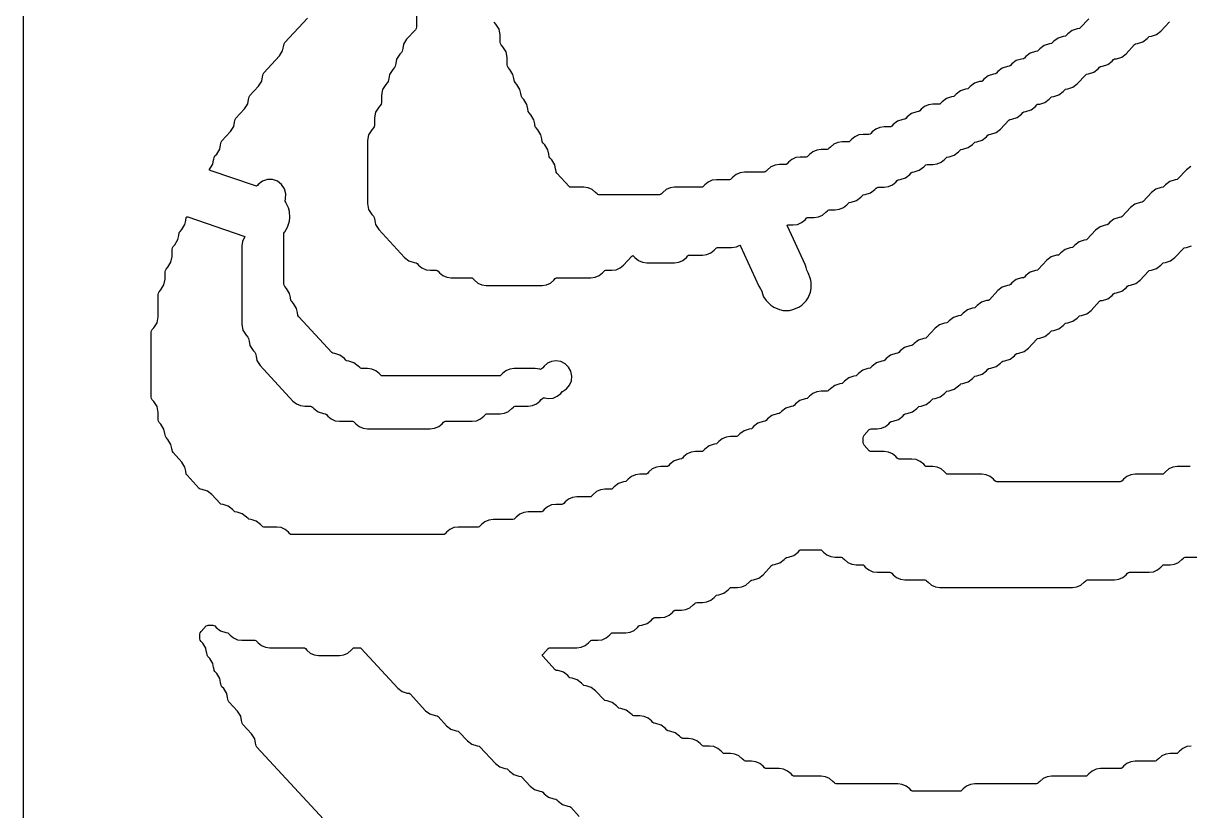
# Model space of a CAD drawing. Header units: millimetres. Extents: x 10 to 410, y 18 to 283.
# Drawn here: x 10 to 46.5, y 190.8 to 215.44 of the extents above; entities that cross this region are included whole.
import ezdxf

# ---------------------------------------------------------------- set-up
doc = ezdxf.new("R2010")
doc.units = ezdxf.units.MM
doc.layers.add('CUT', color=1, linetype='Continuous')

msp = doc.modelspace()

# ---------------------------------------------------------------- linework, layer by layer
at = {"layer": 'CUT'}
msp.add_lwpolyline([(31.134, 280), (31.134, 283), (23.134, 283), (23.134, 280), (10, 280), (10, 160), (23.134, 160), (23.134, 157), (31.134, 157), (31.134, 160), (52.134, 160), (52.134, 157), (60.134, 157), (60.134, 160), (73.2679, 160), (73.2679, 280), (60.134, 280), (60.134, 283), (52.134, 283), (52.134, 280)], close=True, dxfattribs=at)
for points in [[(22.3011, 216.4089), (22.3011, 215.321), (22.2929, 215.2775), (22.2694, 215.2399), (21.9971, 214.9454), (21.8986, 214.7882), (21.874, 214.6579), (21.8729, 214.6581), (21.856, 214.5686), (21.8325, 214.5311), (21.7786, 214.4728), (21.6802, 214.3156), (21.6556, 214.1853), (21.6544, 214.1856), (21.6375, 214.096), (21.614, 214.0585), (21.5602, 214.0002), (21.4617, 213.8431), (21.4371, 213.7128), (21.436, 213.713), (21.4191, 213.6235), (21.3956, 213.5859), (21.3417, 213.5277), (21.2433, 213.3705), (21.2089, 213.1883), (21.2089, 212.9582), (21.2006, 212.9146), (21.1771, 212.877), (21.1233, 212.8188), (21.0248, 212.6616), (20.9904, 212.4794), (20.9904, 212.2493), (20.9822, 212.2057), (20.9587, 212.1682), (20.9048, 212.11), (20.8064, 211.9528), (20.772, 211.7705), (20.772, 209.7991), (20.8064, 209.6168), (20.9048, 209.4597), (20.9587, 209.4014), (20.9822, 209.3639), (20.9991, 209.2744), (21.0002, 209.2746), (21.0248, 209.1443), (21.1233, 208.9871), (21.9342, 208.1099), (22.07, 208.0061), (22.2329, 207.954), (22.2992, 207.9449), (22.3245, 207.9241), (22.3711, 207.8737), (22.477, 207.7867), (22.6025, 207.7318), (22.7383, 207.7131), (22.9221, 207.7131), (22.9545, 207.7086), (22.9798, 207.6878), (23.0265, 207.6374), (23.1324, 207.5505), (23.2579, 207.4956), (23.3936, 207.4768), (24.0143, 207.4768), (24.0468, 207.4723), (24.0721, 207.4515), (24.1187, 207.4011), (24.2246, 207.3142), (24.3501, 207.2593), (24.4859, 207.2405), (26.233, 207.2405), (26.3687, 207.2593), (26.4942, 207.3142), (26.6001, 207.4011), (26.6468, 207.4515), (26.6721, 207.4723), (26.7045, 207.4768), (27.7621, 207.4768), (27.8978, 207.4956), (28.0234, 207.5505), (28.1293, 207.6374), (28.1759, 207.6878), (28.2012, 207.7086), (28.2337, 207.7131), (28.4175, 207.7131), (28.5532, 207.7318), (28.6787, 207.7867), (28.7846, 207.8737), (29.045, 208.1553), (29.0731, 208.1771), (29.1011, 208.1553), (29.1431, 208.1099), (29.249, 208.023), (29.3745, 207.9681), (29.5102, 207.9494), (30.3835, 207.9494), (30.5193, 207.9681), (30.6448, 208.023), (30.7507, 208.1099), (30.7973, 208.1604), (30.8226, 208.1812), (30.8551, 208.1857), (31.2573, 208.1857), (31.3931, 208.2044), (31.5186, 208.2593), (31.6245, 208.3462), (31.6711, 208.3967), (31.6964, 208.4175), (31.7289, 208.4219), (32.1594, 208.4219), (32.3217, 208.449), (32.3838, 208.4826), (32.4233, 208.4963), (32.4432, 208.4671), (33.0212, 207.2175), (33.0708, 207.133), (33.0795, 207.1211), (33.1221, 207.0239), (33.125, 207.0091), (33.1692, 206.8812), (33.246, 206.7697), (33.2859, 206.726), (33.2878, 206.7277), (33.396, 206.6196), (33.4901, 206.5567), (33.6704, 206.482), (33.7814, 206.4599), (33.9765, 206.4599), (34.0876, 206.482), (34.2678, 206.5567), (34.362, 206.6196), (34.4999, 206.7575), (34.5628, 206.8517), (34.6375, 207.0319), (34.6596, 207.143), (34.6596, 207.3381), (34.6375, 207.4491), (34.5628, 207.6293), (34.5609, 207.6322), (34.526, 207.7118), (34.5056, 207.7966), (34.4734, 207.8892), (33.9166, 209.0928), (33.9078, 209.1252), (33.9409, 209.1308), (34.0972, 209.1308), (34.2329, 209.1496), (34.3584, 209.2045), (34.4643, 209.2914), (34.511, 209.3418), (34.5363, 209.3626), (34.5687, 209.3671), (34.7526, 209.3671), (34.8883, 209.3859), (35.0138, 209.4408), (35.1197, 209.5277), (35.1663, 209.5781), (35.1917, 209.5989), (35.2241, 209.6034), (35.4079, 209.6034), (35.5436, 209.6221), (35.6691, 209.677), (35.775, 209.764), (35.8217, 209.8144), (35.847, 209.8352), (35.9133, 209.8443), (36.0761, 209.8964), (36.2119, 210.0002), (36.2586, 210.0507), (36.2839, 210.0715), (36.3502, 210.0806), (36.513, 210.1326), (36.6488, 210.2365), (36.6955, 210.287), (36.7208, 210.3077), (36.7533, 210.3122), (36.9371, 210.3122), (37.0728, 210.331), (37.1983, 210.3859), (37.3042, 210.4728), (37.3508, 210.5233), (37.3762, 210.544), (37.4424, 210.5532), (37.6053, 210.6052), (37.7411, 210.7091), (37.7877, 210.7595), (37.8131, 210.7803), (37.8793, 210.7895), (38.0422, 210.8415), (38.178, 210.9453), (38.2246, 210.9958), (38.25, 211.0166), (38.2824, 211.0211), (38.4662, 211.0211), (38.6019, 211.0399), (38.7274, 211.0948), (38.8333, 211.1817), (38.88, 211.2321), (38.9053, 211.2529), (38.9716, 211.2621), (39.1344, 211.3141), (39.2702, 211.4179), (39.3169, 211.4684), (39.3422, 211.4892), (39.4085, 211.4983), (39.5713, 211.5504), (39.7071, 211.6542), (39.7538, 211.7047), (39.7791, 211.7255), (39.8454, 211.7346), (40.0082, 211.7867), (40.144, 211.8905), (40.1907, 211.941), (40.216, 211.9618), (40.2823, 211.9709), (40.4451, 212.0229), (40.5809, 212.1268), (40.846, 212.4136), (40.8714, 212.4343), (40.9376, 212.4435), (41.1005, 212.4955), (41.2363, 212.5994), (41.2829, 212.6498), (41.3083, 212.6706), (41.3745, 212.6798), (41.5374, 212.7318), (41.6732, 212.8356), (41.7198, 212.8861), (41.7452, 212.9069), (41.8114, 212.9161), (41.9743, 212.9681), (42.1101, 213.0719), (42.1567, 213.1224), (42.1821, 213.1432), (42.2483, 213.1524), (42.4112, 213.2044), (42.547, 213.3082), (42.5936, 213.3587), (42.619, 213.3795), (42.6852, 213.3886), (42.8481, 213.4407), (42.9839, 213.5445), (43.249, 213.8313), (43.2743, 213.8521), (43.3406, 213.8612), (43.5034, 213.9132), (43.6392, 214.0171), (43.6859, 214.0676), (43.7112, 214.0883), (43.7775, 214.0975), (43.9403, 214.1495), (44.0761, 214.2534), (44.1228, 214.3038), (44.1481, 214.3246), (44.2144, 214.3338), (44.3772, 214.3858), (44.513, 214.4897), (44.7781, 214.7764), (44.8035, 214.7972), (44.8697, 214.8064), (45.0326, 214.8584), (45.1684, 214.9622), (45.215, 215.0127), (45.2404, 215.0335), (45.3066, 215.0427), (45.4695, 215.0947), (45.6053, 215.1985), (45.8704, 215.4853)], [(46.5365, 210.9644), (46.4007, 210.8606), (46.1356, 210.5738), (46.1102, 210.553), (46.044, 210.5438), (45.8811, 210.4918), (45.7453, 210.388), (45.6987, 210.3375), (45.6733, 210.3167), (45.6071, 210.3076), (45.4442, 210.2555), (45.3084, 210.1517), (45.0433, 209.8649), (45.018, 209.8442), (44.9517, 209.835), (44.7889, 209.783), (44.6531, 209.6791), (44.388, 209.3924), (44.3626, 209.3716), (44.2964, 209.3624), (44.1335, 209.3104), (43.9977, 209.2066), (43.9511, 209.1561), (43.9257, 209.1353), (43.8595, 209.1261), (43.6966, 209.0741), (43.5608, 208.9703), (43.2957, 208.6835), (43.2704, 208.6627), (43.2041, 208.6536), (43.0413, 208.6015), (42.9055, 208.4977), (42.8588, 208.4472), (42.8335, 208.4264), (42.7672, 208.4173), (42.6044, 208.3652), (42.4686, 208.2614), (42.4219, 208.2109), (42.3966, 208.1901), (42.3303, 208.181), (42.1675, 208.129), (42.0317, 208.0251), (41.7666, 207.7383), (41.7412, 207.7176), (41.675, 207.7084), (41.5121, 207.6564), (41.3763, 207.5525), (41.3297, 207.5021), (41.3043, 207.4813), (41.2381, 207.4721), (41.0752, 207.4201), (40.9394, 207.3163), (40.8928, 207.2658), (40.8674, 207.245), (40.8012, 207.2358), (40.6383, 207.1838), (40.5025, 207.08), (40.2374, 206.7932), (40.2121, 206.7724), (40.1458, 206.7633), (39.983, 206.7112), (39.8472, 206.6074), (39.8005, 206.5569), (39.7752, 206.5361), (39.7089, 206.527), (39.5461, 206.4749), (39.4103, 206.3711), (39.3636, 206.3206), (39.3383, 206.2998), (39.272, 206.2907), (39.1092, 206.2387), (38.9734, 206.1348), (38.9267, 206.0843), (38.9014, 206.0636), (38.8351, 206.0544), (38.6723, 206.0024), (38.5365, 205.8985), (38.2714, 205.6118), (38.246, 205.591), (38.1798, 205.5818), (38.0169, 205.5298), (37.8811, 205.426), (37.8345, 205.3755), (37.8091, 205.3547), (37.7429, 205.3455), (37.58, 205.2935), (37.4442, 205.1897), (37.3976, 205.1392), (37.3722, 205.1184), (37.306, 205.1092), (37.1431, 205.0572), (37.0073, 204.9534), (36.9607, 204.9029), (36.9353, 204.8821), (36.8691, 204.873), (36.7062, 204.8209), (36.5704, 204.7171), (36.5238, 204.6666), (36.4984, 204.6458), (36.4322, 204.6367), (36.2693, 204.5846), (36.1335, 204.4808), (36.0869, 204.4303), (36.0615, 204.4096), (35.9953, 204.4004), (35.8324, 204.3484), (35.6966, 204.2445), (35.6499, 204.194), (35.6246, 204.1733), (35.5584, 204.1641), (35.3955, 204.1121), (35.2597, 204.0082), (35.213, 203.9578), (35.1877, 203.937), (35.1553, 203.9325), (34.9715, 203.9325), (34.8358, 203.9137), (34.7102, 203.8588), (34.6043, 203.7719), (34.5577, 203.7215), (34.5324, 203.7007), (34.4661, 203.6915), (34.3033, 203.6395), (34.1675, 203.5357), (34.1208, 203.4852), (34.0955, 203.4644), (34.0292, 203.4552), (33.8664, 203.4032), (33.7306, 203.2994), (33.6839, 203.2489), (33.6586, 203.2281), (33.5923, 203.219), (33.4295, 203.1669), (33.2937, 203.0631), (33.247, 203.0126), (33.2217, 202.9918), (33.1554, 202.9827), (32.9926, 202.9306), (32.8568, 202.8268), (32.8101, 202.7763), (32.7848, 202.7555), (32.7185, 202.7464), (32.5557, 202.6944), (32.4199, 202.5905), (32.3732, 202.54), (32.3479, 202.5193), (32.3154, 202.5148), (32.1316, 202.5148), (31.9959, 202.496), (31.8704, 202.4411), (31.7645, 202.3542), (31.7178, 202.3037), (31.6925, 202.283), (31.6262, 202.2738), (31.4634, 202.2218), (31.3276, 202.1179), (31.2809, 202.0675), (31.2556, 202.0467), (31.2232, 202.0422), (31.0394, 202.0422), (30.9037, 202.0234), (30.7781, 201.9685), (30.6722, 201.8816), (30.6256, 201.8312), (30.6003, 201.8104), (30.534, 201.8012), (30.3712, 201.7492), (30.2354, 201.6454), (30.1887, 201.5949), (30.1634, 201.5741), (30.1309, 201.5696), (29.9471, 201.5696), (29.8114, 201.5509), (29.6859, 201.496), (29.58, 201.409), (29.5333, 201.3586), (29.508, 201.3378), (29.4756, 201.3333), (29.2918, 201.3333), (29.1561, 201.3146), (29.0305, 201.2597), (28.9246, 201.1728), (28.878, 201.1223), (28.8527, 201.1015), (28.7864, 201.0924), (28.6236, 201.0403), (28.4878, 200.9365), (28.4411, 200.886), (28.4158, 200.8652), (28.3833, 200.8608), (28.1995, 200.8608), (28.0638, 200.842), (27.9383, 200.7871), (27.8324, 200.7002), (27.7857, 200.6497), (27.7604, 200.629), (27.728, 200.6245), (27.3257, 200.6245), (27.19, 200.6057), (27.0645, 200.5508), (26.9586, 200.4639), (26.9119, 200.4135), (26.8866, 200.3927), (26.8542, 200.3882), (26.6704, 200.3882), (26.5346, 200.3694), (26.4091, 200.3145), (26.3032, 200.2276), (26.2566, 200.1772), (26.2313, 200.1564), (26.1988, 200.1519), (25.7966, 200.1519), (25.6608, 200.1331), (25.5353, 200.0782), (25.4294, 199.9913), (25.3828, 199.9409), (25.3575, 199.9201), (25.325, 199.9156), (24.7043, 199.9156), (24.5686, 199.8968), (24.4431, 199.8419), (24.3372, 199.755), (24.2905, 199.7046), (24.2652, 199.6838), (24.2328, 199.6793), (23.6121, 199.6793), (23.4763, 199.6606), (23.3508, 199.6057), (23.2449, 199.5187), (23.1983, 199.4683), (23.173, 199.4475), (23.1405, 199.443), (18.4034, 199.443), (18.371, 199.4475), (18.3456, 199.4683), (18.299, 199.5187), (18.1931, 199.6057), (18.0676, 199.6606), (17.9319, 199.6793), (17.5296, 199.6793), (17.4972, 199.6838), (17.4718, 199.7046), (17.4252, 199.7551), (17.2894, 199.8589), (17.1265, 199.9109), (17.0603, 199.9201), (17.0349, 199.9409), (16.9883, 199.9914), (16.8525, 200.0952), (16.6896, 200.1472), (16.6234, 200.1564), (16.598, 200.1772), (16.5514, 200.2276), (16.4156, 200.3315), (16.2527, 200.3835), (16.1865, 200.3927), (16.1611, 200.4135), (15.896, 200.7002), (15.7602, 200.8041), (15.5974, 200.8561), (15.5311, 200.8652), (15.5058, 200.886), (15.124, 201.299), (15.1005, 201.3366), (15.0836, 201.4261), (15.0824, 201.4259), (15.0579, 201.5562), (14.9594, 201.7133), (14.6871, 202.0078), (14.6636, 202.0454), (14.6467, 202.1349), (14.6455, 202.1347), (14.621, 202.265), (14.5225, 202.4222), (14.4687, 202.4804), (14.4451, 202.518), (14.4282, 202.6075), (14.4271, 202.6073), (14.4025, 202.7376), (14.304, 202.8948), (14.2502, 202.953), (14.2267, 202.9906), (14.2185, 203.0341), (14.2185, 203.2642), (14.1841, 203.4465), (14.0856, 203.6036), (14.0318, 203.6619), (14.0082, 203.6994), (14, 203.743), (14, 205.776), (14.0082, 205.8196), (14.0318, 205.8571), (14.0856, 205.9154), (14.1841, 206.0725), (14.2185, 206.2548), (14.2185, 206.9574), (14.2267, 207.001), (14.2502, 207.0386), (14.304, 207.0968), (14.4025, 207.254), (14.4369, 207.4362), (14.4369, 207.6663), (14.4451, 207.7099), (14.4687, 207.7474), (14.5225, 207.8057), (14.621, 207.9628), (14.6554, 208.1451), (14.6554, 208.3752), (14.6636, 208.4187), (14.6871, 208.4563), (14.7409, 208.5145), (14.8394, 208.6717), (14.864, 208.802), (14.8651, 208.8018), (14.882, 208.8913), (14.9056, 208.9289), (14.9594, 208.9871), (15.0579, 209.1443), (15.0824, 209.2746), (15.0836, 209.2744), (15.1005, 209.3639), (15.1137, 209.385), (15.1201, 209.3901), (15.1529, 209.384), (16.9056, 208.7852), (16.9351, 208.7693), (16.9218, 208.7491), (16.8608, 208.6179), (16.8399, 208.4748), (16.8399, 206.0185), (16.8743, 205.8362), (16.9727, 205.6791), (17.0266, 205.6208), (17.0501, 205.5833), (17.067, 205.4938), (17.0681, 205.494), (17.0927, 205.3637), (17.1912, 205.2065), (17.245, 205.1483), (17.2685, 205.1107), (17.2854, 205.0212), (17.2866, 205.0214), (17.3112, 204.8911), (17.4096, 204.7339), (18.439, 203.6205), (18.5449, 203.5336), (18.6704, 203.4787), (18.8061, 203.4599), (18.9899, 203.4599), (19.0224, 203.4554), (19.0477, 203.4346), (19.0944, 203.3842), (19.2302, 203.2803), (19.393, 203.2283), (19.4593, 203.2191), (19.4846, 203.1984), (19.5313, 203.1479), (19.6372, 203.061), (19.7627, 203.0061), (19.8984, 202.9873), (20.3006, 202.9873), (20.3331, 202.9829), (20.3584, 202.9621), (20.4051, 202.9116), (20.511, 202.8247), (20.6365, 202.7698), (20.7722, 202.7511), (22.7378, 202.7511), (22.8735, 202.7698), (22.999, 202.8247), (23.1049, 202.9116), (23.1516, 202.9621), (23.1769, 202.9829), (23.2093, 202.9873), (24.0485, 202.9873), (24.1842, 203.0061), (24.3097, 203.061), (24.4156, 203.1479), (24.4623, 203.1984), (24.4876, 203.2191), (24.52, 203.2236), (24.9223, 203.2236), (25.058, 203.2424), (25.1835, 203.2973), (25.2894, 203.3842), (25.3361, 203.4346), (25.3614, 203.4554), (25.3938, 203.4599), (25.7961, 203.4599), (25.9318, 203.4787), (26.0573, 203.5336), (26.1632, 203.6205), (26.2099, 203.6709), (26.2568, 203.7094), (26.2851, 203.7273), (26.3021, 203.719), (26.4514, 203.6962), (26.5871, 203.715), (26.7127, 203.7699), (26.8186, 203.8568), (26.8589, 203.9164), (26.8707, 203.9195), (26.9984, 204.0003), (27.0961, 204.1154), (27.155, 204.2545), (27.1696, 204.4049), (27.1387, 204.5527), (27.065, 204.6846), (26.9554, 204.7885), (26.8197, 204.8548), (26.6704, 204.8776), (26.5346, 204.8589), (26.4091, 204.804), (26.3032, 204.7171), (26.2629, 204.6575), (26.2511, 204.6543), (26.1814, 204.6102), (26.1643, 204.6185), (26.015, 204.6414), (25.3597, 204.6414), (25.2239, 204.6226), (25.0984, 204.5677), (24.9925, 204.4808), (24.9459, 204.4303), (24.9206, 204.4096), (24.8881, 204.4051), (21.2433, 204.4051), (21.2108, 204.4096), (21.1855, 204.4303), (21.1389, 204.4808), (21.033, 204.5677), (20.9074, 204.6226), (20.7717, 204.6414), (20.5879, 204.6414), (20.5555, 204.6458), (20.5302, 204.6666), (20.4835, 204.7171), (20.3477, 204.8209), (20.1848, 204.873), (20.1186, 204.8821), (20.0933, 204.9029), (20.0466, 204.9534), (19.9108, 205.0572), (19.7479, 205.1092), (19.6817, 205.1184), (19.6563, 205.1392), (18.6192, 206.261), (18.5957, 206.2986), (18.5788, 206.3881), (18.5777, 206.3879), (18.5531, 206.5182), (18.4546, 206.6754), (18.4008, 206.7336), (18.3772, 206.7712), (18.3603, 206.8607), (18.3592, 206.8605), (18.3346, 206.9908), (18.2361, 207.1479), (18.1823, 207.2062), (18.1588, 207.2437), (18.1506, 207.2873), (18.1506, 208.8344), (18.1562, 208.871), (18.1746, 208.9082), (18.175, 208.9089), (18.1799, 208.9155), (18.2655, 209.063), (18.3285, 209.2476), (18.3435, 209.3599), (18.3311, 209.5546), (18.302, 209.664), (18.2161, 209.8391), (18.2128, 209.8434), (18.1943, 209.8793), (18.2096, 209.9471), (18.219, 210.1097), (18.1757, 210.2667), (18.0843, 210.4014), (17.9544, 210.4997), (17.7999, 210.5509), (17.637, 210.5498), (17.4832, 210.4965), (17.3546, 210.3965), (17.3273, 210.3669), (17.3014, 210.3459), (17.2686, 210.352), (15.8479, 210.8374), (15.8184, 210.8533), (15.8595, 210.916), (15.858, 210.917), (15.9317, 211.0346), (15.9562, 211.1649), (15.9574, 211.1646), (15.9743, 211.2542), (15.9978, 211.2917), (16.0516, 211.35), (16.1501, 211.5071), (16.1747, 211.6374), (16.1758, 211.6372), (16.1927, 211.7267), (16.2163, 211.7643), (16.4885, 212.0588), (16.587, 212.216), (16.6116, 212.3463), (16.6127, 212.3461), (16.6296, 212.4356), (16.6532, 212.4732), (16.9254, 212.7677), (17.0239, 212.9249), (17.0485, 213.0552), (17.0496, 213.0549), (17.0665, 213.1445), (17.0901, 213.182), (17.3623, 213.4765), (17.4608, 213.6337), (17.4854, 213.764), (17.4865, 213.7638), (17.5034, 213.8533), (17.527, 213.8909), (18.0177, 214.4217), (18.1162, 214.5789), (18.1408, 214.7092), (18.1419, 214.709), (18.1588, 214.7985), (18.1823, 214.836), (18.8915, 215.6031)], [(43.3424, 215.5863), (43.0773, 215.2995), (43.0519, 215.2787), (42.9857, 215.2696), (42.8228, 215.2176), (42.687, 215.1137), (42.6404, 215.0632), (42.615, 215.0425), (42.5488, 215.0333), (42.3859, 214.9813), (42.2501, 214.8774), (42.2035, 214.827), (42.1781, 214.8062), (42.1119, 214.797), (41.949, 214.745), (41.8132, 214.6411), (41.7666, 214.5907), (41.7412, 214.5699), (41.675, 214.5607), (41.5121, 214.5087), (41.3763, 214.4049), (41.3297, 214.3544), (41.3043, 214.3336), (41.2381, 214.3244), (41.0752, 214.2724), (40.9394, 214.1686), (40.8928, 214.1181), (40.8674, 214.0973), (40.8012, 214.0881), (40.6383, 214.0361), (40.5025, 213.9323), (40.4559, 213.8818), (40.4305, 213.861), (40.3643, 213.8519), (40.2014, 213.7998), (40.0656, 213.696), (40.019, 213.6455), (39.9936, 213.6247), (39.9274, 213.6156), (39.7645, 213.5636), (39.6287, 213.4597), (39.5821, 213.4092), (39.5567, 213.3885), (39.4905, 213.3793), (39.3276, 213.3273), (39.1918, 213.2234), (39.1452, 213.1729), (39.1198, 213.1522), (39.0536, 213.143), (38.8907, 213.091), (38.7549, 212.9871), (38.7083, 212.9367), (38.6829, 212.9159), (38.6505, 212.9114), (38.4667, 212.9114), (38.331, 212.8926), (38.2054, 212.8377), (38.0995, 212.7508), (38.0529, 212.7004), (38.0276, 212.6796), (37.9613, 212.6704), (37.7985, 212.6184), (37.6627, 212.5146), (37.616, 212.4641), (37.5907, 212.4433), (37.5244, 212.4341), (37.3616, 212.3821), (37.2258, 212.2783), (37.1791, 212.2278), (37.1538, 212.207), (37.1213, 212.2025), (36.9375, 212.2025), (36.8018, 212.1838), (36.6763, 212.1289), (36.5704, 212.042), (36.5238, 211.9915), (36.4984, 211.9707), (36.466, 211.9662), (36.2822, 211.9662), (36.1465, 211.9475), (36.0209, 211.8926), (35.915, 211.8057), (35.8684, 211.7552), (35.8431, 211.7344), (35.8106, 211.73), (35.6268, 211.73), (35.4911, 211.7112), (35.3656, 211.6563), (35.2597, 211.5694), (35.213, 211.5189), (35.1877, 211.4982), (35.1553, 211.4937), (34.9715, 211.4937), (34.8358, 211.4749), (34.7102, 211.42), (34.6043, 211.3331), (34.5577, 211.2827), (34.5324, 211.2619), (34.4999, 211.2574), (34.3161, 211.2574), (34.1804, 211.2386), (34.0549, 211.1837), (33.949, 211.0968), (33.9023, 211.0464), (33.877, 211.0256), (33.8446, 211.0211), (33.6608, 211.0211), (33.5251, 211.0023), (33.3995, 210.9474), (33.2936, 210.8605), (33.247, 210.8101), (33.2217, 210.7893), (33.1892, 210.7848), (32.5685, 210.7848), (32.4328, 210.766), (32.3073, 210.7111), (32.2014, 210.6242), (32.1547, 210.5738), (32.1294, 210.553), (32.097, 210.5485), (31.6947, 210.5485), (31.559, 210.5298), (31.4335, 210.4749), (31.3276, 210.3879), (31.2809, 210.3375), (31.2556, 210.3167), (31.2232, 210.3122), (30.384, 210.3122), (30.2483, 210.2935), (30.1228, 210.2386), (30.0169, 210.1517), (29.9702, 210.1012), (29.9449, 210.0804), (29.9125, 210.0759), (28.0152, 210.0759), (27.9828, 210.0804), (27.9575, 210.1012), (27.9108, 210.1517), (27.8049, 210.2386), (27.6794, 210.2935), (27.5437, 210.3122), (27.1414, 210.3122), (27.109, 210.3167), (27.0837, 210.3375), (26.7019, 210.7505), (26.6783, 210.788), (26.6614, 210.8775), (26.6603, 210.8773), (26.6357, 211.0076), (26.5373, 211.1648), (26.4834, 211.223), (26.4599, 211.2606), (26.443, 211.3501), (26.4419, 211.3499), (26.4173, 211.4802), (26.3188, 211.6374), (26.265, 211.6956), (26.2414, 211.7332), (26.2245, 211.8227), (26.2234, 211.8225), (26.1988, 211.9528), (26.1004, 212.11), (26.0465, 212.1682), (26.023, 212.2057), (26.0061, 212.2953), (26.005, 212.2951), (25.9804, 212.4254), (25.8819, 212.5825), (25.8281, 212.6408), (25.8045, 212.6783), (25.7876, 212.7678), (25.7865, 212.7676), (25.7619, 212.8979), (25.6635, 213.0551), (25.6096, 213.1133), (25.5861, 213.1509), (25.5692, 213.2404), (25.5681, 213.2402), (25.5435, 213.3705), (25.445, 213.5277), (25.3912, 213.5859), (25.3676, 213.6235), (25.3507, 213.713), (25.3496, 213.7128), (25.325, 213.8431), (25.2266, 214.0002), (25.1727, 214.0585), (25.1492, 214.096), (25.141, 214.1396), (25.141, 214.3697), (25.1066, 214.5519), (25.0081, 214.7091), (24.9543, 214.7673), (24.9307, 214.8049), (24.9225, 214.8485), (24.9225, 215.0785), (24.8881, 215.2608), (24.7897, 215.418), (24.7358, 215.4762)], [(46.5147, 201.5696), (46.1124, 201.5696), (45.9767, 201.5509), (45.8512, 201.496), (45.7453, 201.409), (45.6987, 201.3586), (45.6733, 201.3378), (45.6409, 201.3333), (44.8017, 201.3333), (44.666, 201.3146), (44.5405, 201.2597), (44.4346, 201.1728), (44.388, 201.1223), (44.3626, 201.1015), (44.3302, 201.097), (40.4669, 201.097), (40.4345, 201.1015), (40.4091, 201.1223), (40.3625, 201.1728), (40.2566, 201.2597), (40.1311, 201.3146), (39.9954, 201.3333), (38.9378, 201.3333), (38.9053, 201.3378), (38.88, 201.3586), (38.8333, 201.409), (38.7274, 201.496), (38.6019, 201.5509), (38.4662, 201.5696), (38.2824, 201.5696), (38.25, 201.5741), (38.2246, 201.5949), (38.178, 201.6453), (38.0721, 201.7322), (37.9466, 201.7871), (37.8109, 201.8059), (37.4086, 201.8059), (37.3762, 201.8104), (37.3508, 201.8312), (37.3042, 201.8816), (37.1983, 201.9685), (37.0728, 202.0234), (36.9371, 202.0422), (36.5348, 202.0422), (36.5024, 202.0467), (36.477, 202.0675), (36.3137, 202.2441), (36.2902, 202.2817), (36.2819, 202.3253), (36.2819, 202.468), (36.2902, 202.5116), (36.3137, 202.5491), (36.477, 202.7258), (36.5024, 202.7466), (36.5348, 202.7511), (36.7186, 202.7511), (36.8543, 202.7698), (36.9798, 202.8247), (37.0857, 202.9116), (37.1324, 202.9621), (37.1577, 202.9829), (37.224, 202.992), (37.3868, 203.044), (37.5226, 203.1479), (37.5693, 203.1984), (37.5946, 203.2191), (37.6609, 203.2283), (37.8237, 203.2803), (37.9595, 203.3842), (38.0062, 203.4346), (38.0315, 203.4554), (38.0978, 203.4646), (38.2606, 203.5166), (38.3964, 203.6205), (38.4431, 203.6709), (38.4684, 203.6917), (38.5347, 203.7009), (38.6975, 203.7529), (38.8333, 203.8567), (38.88, 203.9072), (38.9053, 203.928), (38.9716, 203.9372), (39.1344, 203.9892), (39.2702, 204.093), (39.3169, 204.1435), (39.3422, 204.1643), (39.4085, 204.1735), (39.5713, 204.2255), (39.7071, 204.3293), (39.7538, 204.3798), (39.7791, 204.4006), (39.8454, 204.4097), (40.0082, 204.4618), (40.144, 204.5656), (40.1907, 204.6161), (40.216, 204.6369), (40.2823, 204.646), (40.4451, 204.6981), (40.5809, 204.8019), (40.6276, 204.8524), (40.6529, 204.8731), (40.7192, 204.8823), (40.882, 204.9343), (41.0178, 205.0382), (41.0645, 205.0887), (41.0898, 205.1094), (41.1561, 205.1186), (41.3189, 205.1706), (41.4547, 205.2745), (41.7198, 205.5612), (41.7452, 205.582), (41.8114, 205.5912), (41.9743, 205.6432), (42.1101, 205.747), (42.1567, 205.7975), (42.1821, 205.8183), (42.2483, 205.8275), (42.4112, 205.8795), (42.547, 205.9833), (42.5936, 206.0338), (42.619, 206.0546), (42.6852, 206.0637), (42.8481, 206.1158), (42.9839, 206.2196), (43.0305, 206.2701), (43.0559, 206.2909), (43.1221, 206.3), (43.285, 206.3521), (43.4208, 206.4559), (43.6859, 206.7427), (43.7112, 206.7634), (43.7775, 206.7726), (43.9403, 206.8246), (44.0761, 206.9285), (44.1228, 206.979), (44.1481, 206.9997), (44.2144, 207.0089), (44.3772, 207.0609), (44.513, 207.1648), (44.5597, 207.2152), (44.585, 207.236), (44.6513, 207.2452), (44.8141, 207.2972), (44.9499, 207.401), (45.215, 207.6878), (45.2404, 207.7086), (45.3066, 207.7178), (45.4695, 207.7698), (45.6053, 207.8736), (45.6519, 207.9241), (45.6773, 207.9449), (45.7435, 207.954), (45.9064, 208.0061), (46.0422, 208.1099), (46.3073, 208.3967), (46.3326, 208.4175), (46.3989, 208.4266), (46.5617, 208.4786)], [(46.5493, 192.827), (46.4136, 192.8082), (46.2881, 192.7533), (46.1822, 192.6664), (46.1356, 192.616), (46.1102, 192.5952), (46.0778, 192.5907), (45.894, 192.5907), (45.7583, 192.5719), (45.6328, 192.517), (45.5269, 192.4301), (45.4802, 192.3797), (45.4549, 192.3589), (45.4224, 192.3544), (44.8017, 192.3544), (44.666, 192.3357), (44.5405, 192.2808), (44.4346, 192.1939), (44.388, 192.1434), (44.3626, 192.1226), (44.3302, 192.1181), (43.7095, 192.1181), (43.5738, 192.0994), (43.4483, 192.0445), (43.3423, 191.9576), (43.2957, 191.9071), (43.2704, 191.8863), (43.2379, 191.8819), (42.1803, 191.8819), (42.0446, 191.8631), (41.9191, 191.8082), (41.8132, 191.7213), (41.7666, 191.6708), (41.7412, 191.6501), (41.7088, 191.6456), (39.7774, 191.6456), (39.6417, 191.6268), (39.5162, 191.5719), (39.4102, 191.485), (39.3636, 191.4346), (39.3383, 191.4138), (39.3058, 191.4093), (37.8455, 191.4093), (37.8131, 191.4138), (37.7877, 191.4346), (37.7411, 191.485), (37.6352, 191.5719), (37.5097, 191.6268), (37.374, 191.6456), (35.4426, 191.6456), (35.4101, 191.6501), (35.3848, 191.6708), (35.3381, 191.7213), (35.2322, 191.8082), (35.1067, 191.8631), (34.971, 191.8819), (34.1318, 191.8819), (34.0994, 191.8863), (34.0741, 191.9071), (34.0274, 191.9576), (33.9215, 192.0445), (33.796, 192.0994), (33.6603, 192.1181), (33.258, 192.1181), (33.2256, 192.1226), (33.2003, 192.1434), (33.1536, 192.1939), (33.0477, 192.2808), (32.9222, 192.3357), (32.7865, 192.3544), (32.6027, 192.3544), (32.5702, 192.3589), (32.5449, 192.3797), (32.4983, 192.4301), (32.3924, 192.517), (32.2669, 192.5719), (32.1311, 192.5907), (31.9473, 192.5907), (31.9149, 192.5952), (31.8896, 192.616), (31.8429, 192.6664), (31.737, 192.7533), (31.6115, 192.8082), (31.4758, 192.827), (31.292, 192.827), (31.2595, 192.8315), (31.2342, 192.8523), (31.1876, 192.9027), (31.0817, 192.9896), (30.9562, 193.0445), (30.8204, 193.0633), (30.6366, 193.0633), (30.6042, 193.0678), (30.5789, 193.0886), (30.5322, 193.139), (30.3964, 193.2429), (30.2336, 193.2949), (30.1673, 193.3041), (30.142, 193.3248), (30.0953, 193.3753), (29.9595, 193.4792), (29.7967, 193.5312), (29.7304, 193.5404), (29.7051, 193.5611), (29.6584, 193.6116), (29.5525, 193.6985), (29.427, 193.7534), (29.2913, 193.7722), (29.1075, 193.7722), (29.075, 193.7766), (29.0497, 193.7974), (29.003, 193.8479), (28.8672, 193.9517), (28.7044, 194.0038), (28.6381, 194.0129), (28.6128, 194.0337), (28.5661, 194.0842), (28.4303, 194.188), (28.2675, 194.24), (28.2012, 194.2492), (28.1759, 194.27), (27.9108, 194.5568), (27.775, 194.6606), (27.6122, 194.7126), (27.5459, 194.7218), (27.5206, 194.7426), (27.4739, 194.793), (27.3381, 194.8969), (27.1753, 194.9489), (27.109, 194.9581), (27.0837, 194.9789), (27.037, 195.0293), (26.9012, 195.1332), (26.7384, 195.1852), (26.6721, 195.1944), (26.6468, 195.2151), (26.2586, 195.635), (26.2399, 195.6624), (26.2586, 195.6899), (26.4283, 195.8735), (26.4536, 195.8942), (26.4861, 195.8987), (27.3252, 195.8987), (27.4609, 195.9175), (27.5865, 195.9724), (27.6924, 196.0593), (27.739, 196.1098), (27.7643, 196.1305), (27.7968, 196.135), (27.9806, 196.135), (28.1163, 196.1538), (28.2418, 196.2087), (28.3477, 196.2956), (28.3944, 196.346), (28.4197, 196.3668), (28.4521, 196.3713), (28.8544, 196.3713), (28.9901, 196.3901), (29.1156, 196.445), (29.2215, 196.5319), (29.2682, 196.5823), (29.2935, 196.6031), (29.3598, 196.6123), (29.5226, 196.6643), (29.6584, 196.7681), (29.7051, 196.8186), (29.7304, 196.8394), (29.7628, 196.8439), (29.9466, 196.8439), (30.0824, 196.8627), (30.2079, 196.9176), (30.3138, 197.0045), (30.3604, 197.0549), (30.3857, 197.0757), (30.4182, 197.0802), (30.602, 197.0802), (30.7377, 197.0989), (30.8632, 197.1538), (30.9691, 197.2407), (31.0158, 197.2912), (31.0411, 197.312), (31.0735, 197.3165), (31.2573, 197.3165), (31.3931, 197.3352), (31.5186, 197.3901), (31.6245, 197.477), (31.6711, 197.5275), (31.6964, 197.5483), (31.7627, 197.5574), (31.9256, 197.6094), (32.0614, 197.7133), (32.108, 197.7638), (32.1333, 197.7845), (32.1658, 197.789), (32.3496, 197.789), (32.4853, 197.8078), (32.6108, 197.8627), (32.7167, 197.9496), (32.7634, 198), (32.7887, 198.0208), (32.855, 198.03), (33.0178, 198.082), (33.1536, 198.1859), (33.4187, 198.4726), (33.444, 198.4934), (33.5103, 198.5026), (33.6732, 198.5546), (33.809, 198.6584), (33.8556, 198.7089), (33.8809, 198.7297), (33.9472, 198.7389), (34.1101, 198.7909), (34.2459, 198.8947), (34.2925, 198.9452), (34.3178, 198.966), (34.3503, 198.9705), (34.9368, 198.9705), (34.9693, 198.966), (34.9946, 198.9452), (35.0412, 198.8948), (35.1471, 198.8078), (35.2727, 198.7529), (35.4084, 198.7342), (35.5922, 198.7342), (35.6246, 198.7297), (35.6499, 198.7089), (35.6966, 198.6585), (35.8025, 198.5716), (35.928, 198.5167), (36.0637, 198.4979), (36.2475, 198.4979), (36.28, 198.4934), (36.3053, 198.4726), (36.3519, 198.4222), (36.4578, 198.3353), (36.5834, 198.2804), (36.7191, 198.2616), (37.1213, 198.2616), (37.1538, 198.2571), (37.1791, 198.2363), (37.2257, 198.1859), (37.3316, 198.099), (37.4572, 198.0441), (37.5929, 198.0253), (38.2136, 198.0253), (38.246, 198.0208), (38.2714, 198), (38.318, 197.9496), (38.4239, 197.8627), (38.5494, 197.8078), (38.6851, 197.789), (42.8352, 197.789), (42.9709, 197.8078), (43.0964, 197.8627), (43.2024, 197.9496), (43.249, 198), (43.2743, 198.0208), (43.3068, 198.0253), (44.1459, 198.0253), (44.2816, 198.0441), (44.4072, 198.099), (44.5131, 198.1859), (44.5597, 198.2363), (44.585, 198.2571), (44.6175, 198.2616), (45.2382, 198.2616), (45.3739, 198.2804), (45.4994, 198.3353), (45.6053, 198.4222), (45.6519, 198.4726), (45.6773, 198.4934), (45.7097, 198.4979), (45.8935, 198.4979), (46.0292, 198.5167), (46.1548, 198.5716), (46.2607, 198.6585), (46.3073, 198.7089), (46.3326, 198.7297), (46.3651, 198.7342), (46.7673, 198.7342)], [(20.9671, 188.8354), (17.3085, 192.7927), (17.285, 192.8302), (17.2681, 192.9197), (17.267, 192.9195), (17.2424, 193.0498), (17.1439, 193.207), (16.8716, 193.5015), (16.8481, 193.5391), (16.8312, 193.6286), (16.8301, 193.6284), (16.8055, 193.7587), (16.707, 193.9159), (16.4347, 194.2104), (16.4112, 194.2479), (16.3943, 194.3375), (16.3931, 194.3372), (16.3686, 194.4675), (16.2701, 194.6247), (16.2163, 194.683), (16.1927, 194.7205), (16.1758, 194.81), (16.1747, 194.8098), (16.1501, 194.9401), (16.0516, 195.0973), (15.9978, 195.1555), (15.9743, 195.1931), (15.9574, 195.2826), (15.9562, 195.2824), (15.9317, 195.4127), (15.8332, 195.5699), (15.7794, 195.6281), (15.7558, 195.6657), (15.7389, 195.7552), (15.7378, 195.755), (15.7132, 195.8853), (15.6147, 196.0424), (15.5609, 196.1007), (15.5374, 196.1382), (15.5292, 196.1818), (15.5292, 196.3245), (15.5374, 196.3681), (15.5609, 196.4057), (15.7242, 196.5823), (15.7496, 196.6031), (15.782, 196.6076), (15.9316, 196.6076), (15.9641, 196.6031), (15.9894, 196.5823), (16.0361, 196.5318), (16.1719, 196.428), (16.3347, 196.376), (16.401, 196.3668), (16.4263, 196.346), (16.473, 196.2956), (16.5789, 196.2087), (16.7044, 196.1538), (16.8401, 196.135), (17.2423, 196.135), (17.2748, 196.1305), (17.3001, 196.1098), (17.3468, 196.0593), (17.4527, 195.9724), (17.5782, 195.9175), (17.7139, 195.8987), (18.7715, 195.8987), (18.8039, 195.8942), (18.8293, 195.8735), (18.8759, 195.823), (18.9818, 195.7361), (19.1073, 195.6812), (19.243, 195.6624), (19.8979, 195.6624), (20.0336, 195.6812), (20.1592, 195.7361), (20.2651, 195.823), (20.3117, 195.8735), (20.337, 195.8942), (20.3695, 195.8987), (20.5191, 195.8987), (20.5515, 195.8942), (20.5769, 195.8735), (21.7158, 194.6416), (21.8516, 194.5377), (22.0144, 194.4857), (22.0807, 194.4765), (22.106, 194.4557), (22.5896, 193.9327), (22.7254, 193.8289), (22.8882, 193.7768), (22.9545, 193.7677), (22.9798, 193.7469), (23.2449, 193.4601), (23.3807, 193.3563), (23.5436, 193.3043), (23.6099, 193.2951), (23.6352, 193.2743), (23.9003, 192.9875), (24.0361, 192.8837), (24.1989, 192.8317), (24.2652, 192.8225), (24.2905, 192.8017), (24.7741, 192.2787), (24.9099, 192.1748), (25.0727, 192.1228), (25.139, 192.1137), (25.1643, 192.0929), (25.211, 192.0424), (25.3468, 191.9386), (25.5096, 191.8865), (25.5759, 191.8774), (25.6012, 191.8566), (25.8664, 191.5698), (26.0021, 191.466), (26.165, 191.414), (26.2313, 191.4048), (26.2566, 191.384), (26.3033, 191.3335), (26.4391, 191.2297), (26.6019, 191.1777), (26.6682, 191.1685), (26.6935, 191.1477), (26.7402, 191.0972), (26.876, 190.9934), (27.0388, 190.9414), (27.1051, 190.9322), (27.1304, 190.9114), (27.3955, 190.6247)]]:
    msp.add_lwpolyline(points, dxfattribs=at)

doc.saveas('drawing.dxf')
